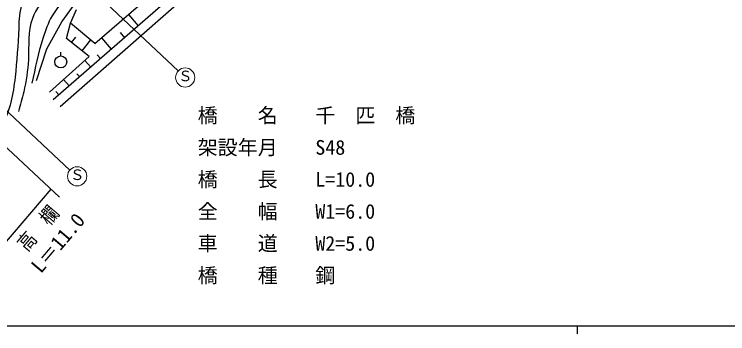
# Model space of a CAD drawing. Units: millimetres, scale not verified. Extents: x 40000 to 680000, y 20000 to 380000.
# Drawn here: x 97635 to 186806, y 204000 to 243938 of the extents above; entities that cross this region are included whole.
import ezdxf
from ezdxf.enums import TextEntityAlignment as Align

# ---------------------------------------------------------------- set-up
doc = ezdxf.new("R2010")
doc.units = ezdxf.units.MM
doc.header["$LTSCALE"] = 1000
doc.linetypes.add('CHAIN', pattern=[18.5, 12, -1.5, 3.5, -1.5])
for name, color, linetype, lineweight in [('M-BGD', 7, 'Continuous', 25), ('M-BMK', 2, 'CHAIN', 13), ('M-STR-HTXT', 7, 'Continuous', 13), ('M-STR-STR3', 7, 'Continuous', 25), ('M-TTL-BAND', 7, 'Continuous', 25)]:
    doc.layers.add(name, color=color, linetype=linetype, lineweight=lineweight)
doc.layers.add('M-STR-STR1', color=1, linetype='Continuous')
doc.styles.add('ＭＳ ゴシック', font='')
doc.styles.get('ＭＳ ゴシック').set_extended_font_data('MS Gothic')

msp = doc.modelspace()

# ---------------------------------------------------------------- linework, layer by layer
at = {"layer": 'M-BGD'}
for p, q in [((107725, 240290), (150492, 277371)), ((134872, 260041), (103362, 232379)), ((132251, 259142), (102504, 233237)), ((103598, 242998), (106956, 247711)), ((104676, 242840), (105433, 244555)), ((111893, 243904), (113126, 242488)), ((101705, 239628), (103598, 242998)), ((104160, 240903), (104676, 242840)), ((107725, 240290), (104676, 242840)), ((106979, 238648), (104160, 240903)), ((105277, 241075), (104757, 240425)), ((108527, 240986), (109766, 239562)), ((110859, 241650), (111422, 241003)), ((107167, 240756), (106065, 239379)), ((100400, 235652), (101705, 239628)), ((103451, 238720), (103451, 239220)), ((102023, 234205), (106979, 238648)), ((106447, 238172), (107190, 237318)), ((108013, 238859), (108421, 238391)), ((105469, 236506), (105809, 236116)), ((103802, 235800), (104512, 234986)), ((102842, 234290), (103218, 233859))]:
    msp.add_line(p, q, dxfattribs=at)
msp.add_circle((103446, 237974), 750, dxfattribs=at)
for points, knots in [([(107982, 253294), (106862, 252169), (105741, 251043), (104688, 249872), (103753, 248832), (102871, 247756), (101976, 246643), (101162, 245630), (100337, 244586), (99910, 243414), (99330, 241826), (99479, 240003), (99393, 238248), (99326, 236880), (99116, 235555), (98812, 234244), (98621, 233422), (98394, 232606), (98166, 231790)], [0, 0, 0, 0, 1, 1, 1, 2, 2, 2, 3, 3, 3, 4, 4, 4, 5, 5, 5, 6, 6, 6, 6]), ([(103521, 250875), (102896, 250171), (102271, 249467), (101578, 248785), (100460, 247683), (99164, 246636), (98622, 245254), (98256, 244324), (98233, 243241), (98191, 242183), (98109, 240093), (97956, 238100), (97732, 236070), (97616, 235020), (97480, 233960), (97215, 232942), (96696, 230947), (95681, 229110), (95149, 227087), (94819, 225831), (94675, 224503), (94891, 223241), (95000, 222598), (95204, 221972), (95407, 221347)], [0, 0, 0, 0, 1, 1, 1, 2, 2, 2, 3, 3, 3, 4, 4, 4, 5, 5, 5, 6, 6, 6, 7, 7, 7, 8, 8, 8, 8]), ([(107982, 249936), (107194, 249116), (106407, 248295), (105592, 247482), (104416, 246309), (103184, 245152), (102364, 243737), (101854, 242858), (101504, 241881), (101201, 240895), (100638, 239061), (100241, 237201), (99845, 235342)], [0, 0, 0, 0, 1, 1, 1, 2, 2, 2, 3, 3, 3, 4, 4, 4, 4])]:
    msp.add_open_spline(points, degree=3, knots=knots, dxfattribs=at)
at = {"layer": 'M-BMK'}
msp.add_open_spline([(114882, 267658), (112780, 265927), (110678, 264195), (108606, 262416), (105445, 259700), (102356, 256873), (99687, 253688), (98017, 251694), (96512, 249560), (94909, 247508), (90627, 242026), (85649, 237136), (80671, 232245)], degree=3, knots=[0, 0, 0, 0, 1, 1, 1, 2, 2, 2, 3, 3, 3, 4, 4, 4, 4], dxfattribs=at)
at = {"layer": 'M-STR-HTXT'}
for p, q in [((103080, 251091), (118117, 236851)), ((90313, 237788), (104581, 224459))]:
    msp.add_line(p, q, dxfattribs=at)
for centre in [(118997, 236034), (105495, 223682)]:
    msp.add_circle(centre, 1200, dxfattribs=at)
at = {"layer": 'M-STR-STR3'}
for p, q in [((88154, 235242), (103280, 221060)), ((102186, 222086), (96148, 214985))]:
    msp.add_line(p, q, dxfattribs=at)
at = {"layer": 'M-TTL-BAND'}
for p, q in [((40000, 205000), (579000, 205000)), ((168000, 205000), (168000, 204000))]:
    msp.add_line(p, q, dxfattribs=at)

# ---------------------------------------------------------------- texts
at = {"layer": 'M-STR-HTXT', "style": 'ＭＳ ゴシック'}
for p in [(118107, 235173), (104606, 222821)]:
    msp.add_text('Ｓ', height=1320, dxfattribs=at).set_placement(p, align=Align.BOTTOM_LEFT)
at = {"layer": 'M-STR-STR1', "style": 'ＭＳ ゴシック'}
for s, p in [('橋\u3000\u3000名', (120559, 229828)), ('千\u3000匹\u3000橋', (135261, 229828)), ('架設年月', (120559, 225828)), ('S48', (135261, 225828)), ('橋    長', (120559, 221828)), ('L=10.0', (135261, 221828)), ('全\u3000\u3000幅', (120559, 217828)), ('W1=6.0', (135261, 217828)), ('車\u3000\u3000道', (120559, 213828)), ('W2=5.0', (135261, 213828)), ('橋\u3000\u3000種', (120559, 209828)), ('鋼', (135261, 209828))]:
    msp.add_text(s, height=1833, dxfattribs=at).set_placement(p, align=Align.BOTTOM_LEFT)
at = {"layer": 'M-STR-STR3', "style": 'ＭＳ ゴシック', "width": 0.85}
msp.add_text('高\u3000欄', height=1833, rotation=49.627, dxfattribs=at).set_placement((99644, 213815), align=Align.BOTTOM_LEFT)
at = {"layer": 'M-STR-STR3', "style": 'ＭＳ ゴシック'}
msp.add_text('L＝11.0', height=1833, rotation=49.627, dxfattribs=at).set_placement((101377, 211081), align=Align.BOTTOM_LEFT)

doc.saveas('drawing.dxf')
